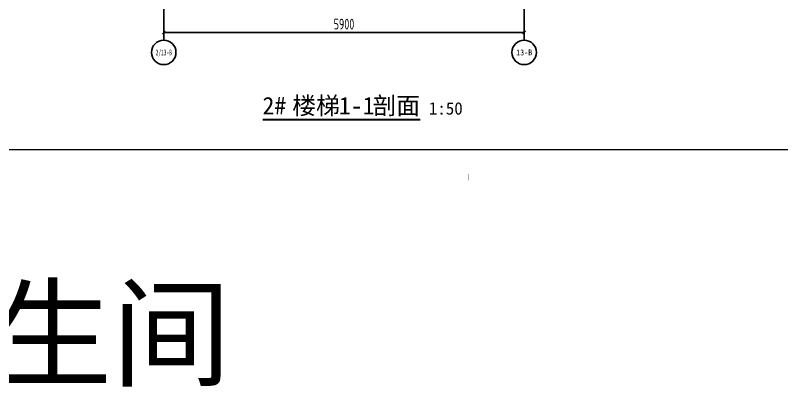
# Model space of a CAD drawing. Extents: x 116425 to 211028, y 11881 to 56060.
# Drawn here: x 182588 to 195133, y 11881 to 17957 of the extents above; entities that cross this region are included whole.
import ezdxf
from ezdxf.enums import TextEntityAlignment as Align
from ezdxf.xclip import XClip

# ---------------------------------------------------------------- set-up
doc = ezdxf.new("R2010")
doc.units = 0
doc.header["$LTSCALE"] = 1000
doc.header["$MEASUREMENT"] = 0
doc.header["$XCLIPFRAME"] = 0
doc.linetypes.add('DOTE', pattern=[2.42, 2, -0.2, 0.02, -0.2])
doc.linetypes.add('X-104 13#平面$0$DOTE', pattern=[2.42, 2, -0.2, 0.02, -0.2])
for name, color, linetype in [('01-标注_尺寸', 124, 'Continuous'), ('01-标注_轴线坐标', 132, 'Continuous'), ('02-TEXT_标注', 130, 'Continuous'), ('02-TEXT_轴号', 7, 'Continuous'), ('A_AXIS-轴线', 36, 'DOTE'), ('DIM_SYMB', 3, 'Continuous'), ('X-104 13#平面$0$A_AXIS-轴线', 36, 'X-104 13#平面$0$DOTE'), ('建-标注-文本', 254, 'Continuous')]:
    doc.layers.add(name, color=color, linetype=linetype)
doc.layers.add('104-13 B0核心筒$0$04-不打印_辅助线', color=165, linetype='Continuous', plot=False)
doc.styles.add('_TCH_AXIS', font='STXIHEI_0.TTF', dxfattribs={"width": 0.75})
doc.styles.add('_TCH_DIM_T3', font='ROS1', dxfattribs={"width": 0.8, "bigfont": 'JD'})
doc.styles.get("Standard").update_dxf_attribs({"font": 'STXIHEI_0.TTF'})
doc.dimstyles.new('_TCH_ARCH&&50', dxfattribs={"dimtxt": 175, "dimasz": 50, "dimexe": 125, "dimexo": 150, "dimgap": 50, "dimtad": 1, "dimdec": 0, "dimzin": 0, "dimdsep": 46, "dimtxsty": '_TCH_DIM_T3', "dimblk": 'ARCHTICK', "dimcen": 0.09, "dimclrt": 7, "dimazin": 2, "dimtfac": 1, "dimtdec": 0, "dimtix": 1, "dimtmove": 2, "dimatfit": 3, "dimfxl": 0, "dimtolj": 1, "dimtzin": 0, "dimarcsym": 0})

# ---------------------------------------------------------------- blocks, each defined once
blk = doc.blocks.new('104 轴线')
at = {"layer": 'Defpoints'}
blk.add_lwpolyline([(13135, -2670), (19996, 9914), (18926, 200140), (-165691, 199501, 0.064843), (-234306, 190322, 0.064894), (-298282, 163874), (-300993, 152958), (-177498, -41043), (-162540, -55229), (-143745, -84755), (-123037, -89354), (13135, -2670)], format="xyb", close=True, dxfattribs=at)
blk = doc.blocks.new('104-13 B0核心筒')
at = {"layer": '104-13 B0核心筒$0$04-不打印_辅助线'}
ref = blk.add_blockref('104 轴线', (287656, 163437), dxfattribs=dict(at, rotation=57.54087654753761))
XClip(ref).set_block_clipping_path([(-308258.2439484803, 159880.9876684749), (-256882.7738956955, 79110.5487782021), (-223300.1845035219, 100471.3503204154), (-274675.6545563068, 181241.7892106881)])
blk = doc.blocks.new('X-104 13#平面$0$轴网')
at = {"layer": 'X-104 13#平面$0$A_AXIS-轴线', "linetype": 'X-104 13#平面$0$DOTE'}
blk.add_line((48500, -7401), (48500, 24620.3), dxfattribs=at)
blk = doc.blocks.new('X-104 13#平面')
for p in [(0, 62400), (0, 0)]:
    blk.add_blockref('X-104 13#平面$0$轴网', p)
blk = doc.blocks.new('图框-A1')
for points, const_width in [([(0, 0), (841, 0), (841, 594), (0, 594)], 0.05), ([(766, 584), (25, 584), (25, 10), (766, 10)], 0.5)]:
    blk.add_lwpolyline(points, close=True, dxfattribs=dict(const_width=const_width))
at = {"const_width": 0.05}
blk.add_lwpolyline([(420.5, 0), (420.5, 2)], dxfattribs=at)
blk = doc.blocks.new('_ArchTick')
at = {"color": 0, "linetype": 'ByBlock', "const_width": 0.4}
blk.add_lwpolyline([(-0.5, -0.5), (0.5, 0.5)], dxfattribs=at)
blk = doc.blocks.new('*D603')
at = {"layer": '01-标注_尺寸', "color": 0, "lineweight": -2, "transparency": 16777216}
for p, q in [((185018, 17724), (185018, 17550)), ((190918, 17724), (190918, 17550)), ((185018, 17675), (190918, 17675))]:
    blk.add_line(p, q, dxfattribs=at)
at = {"layer": 'Defpoints', "color": 0, "transparency": 16777216}
for p in [(185018, 17874), (190918, 17874), (190918, 17675)]:
    blk.add_point(p, dxfattribs=at)
at = {"layer": '01-标注_尺寸', "color": 0, "lineweight": -2, "transparency": 16777216, "xscale": 50, "yscale": 50, "zscale": 50, "rotation": 180}
blk.add_blockref('_ArchTick', (185018, 17675), dxfattribs=at)
at = {"layer": '01-标注_尺寸', "color": 0, "lineweight": -2, "transparency": 16777216, "xscale": 50, "yscale": 50, "zscale": 50}
blk.add_blockref('_ArchTick', (190918, 17675), dxfattribs=at)
at = {"layer": '01-标注_尺寸', "color": 7, "transparency": 16777216, "insert": (187968, 17813), "char_height": 175, "attachment_point": 5, "style": '_TCH_DIM_T3'}
blk.add_mtext('\\A1;5900', dxfattribs=at)

msp = doc.modelspace()

# ---------------------------------------------------------------- linework, layer by layer
at = {"layer": '01-标注_轴线坐标'}
for p, q in [((185017.8, 18141.3), (185017.8, 17550.1)), ((190917.8, 18141.3), (190917.8, 17550.1))]:
    msp.add_line(p, q, dxfattribs=at)
for centre in [(185017.8, 17350.1), (190917.8, 17350.1)]:
    msp.add_circle(centre, 200, dxfattribs=at)
at = {"layer": 'A_AXIS-轴线'}
for p, q in [((185017.8, 27441.3), (185017.8, 17541.3)), ((190917.8, 17541.3), (190917.8, 27441.3))]:
    msp.add_line(p, q, dxfattribs=at)
at = {"layer": 'DIM_SYMB', "const_width": 35}
msp.add_lwpolyline([(186633.9, 16250.7), (189217, 16250.7)], dxfattribs=at)

# ---------------------------------------------------------------- block references
at = {"xscale": 50, "yscale": 50, "zscale": 50}
msp.add_blockref('图框-A1', (168976.7, 15258.1), dxfattribs=at)
ref = msp.add_blockref('104-13 B0核心筒', (81722.9, 25058.1))
XClip(ref).set_block_clipping_path([(52799.9999997682, 5800.0000000778), (58406.23745752, 18900.000000001)])
ref = msp.add_blockref('X-104 13#平面', (135059.8, 23721.2))
XClip(ref).set_block_clipping_path([(47300.0000000066, 8199.9999999998), (54100.0000000072, 18799.9999999998)])
ref = msp.add_blockref('X-104 13#平面', (144576.5, -38678.8))
XClip(ref).set_block_clipping_path([(47300.0000000066, 70599.9999999998), (54100.0000000072, 81199.9999999998)])

# ---------------------------------------------------------------- texts
at = {"layer": '02-TEXT_标注'}
msp.add_text('楼梯、卫生间', height=1427.13, dxfattribs=at).set_placement((174436.9, 12036.4))
at = {"layer": '02-TEXT_轴号', "style": '_TCH_AXIS'}
for s, height, width, p, p2 in [('2/13-B', 95.21, 0.6195, (184886.1, 17302.5), (185149.5, 17302.5)), ('13-B', 96.8, 0.915663, (190786.4, 17301.7), (191049.2, 17301.7))]:
    msp.add_text(s, height=height, dxfattribs=dict(at, width=width)).set_placement(p, p2, align=Align.FIT)
at = {"layer": '建-标注-文本'}
for s, height, p in [('2#', 285.43, (186633.9, 16336.4)), ('楼梯', 285.43, (187120.7, 16336.4)), ('1-1', 285.43, (187884.9, 16336.4)), ('剖面', 285.43, (188435.1, 16336.4)), ('1:50', 203.88, (189357, 16331.8))]:
    msp.add_text(s, height=height, dxfattribs=at).set_placement(p)

# ---------------------------------------------------------------- dimensions: what is measured, and where the dimension line sits
at = {"layer": '01-标注_尺寸'}
dim = msp.add_linear_dim(base=(190917.8, 17675.1), p1=(185017.8, 17873.6), p2=(190917.8, 17873.6), angle=0, dimstyle='_TCH_ARCH&&50', override={"dimgap": 0}, dxfattribs=at)
dim.commit()
dim.dimension.update_dxf_attribs({"geometry": '*D603', "text_midpoint": (187967.8, 17812.6), "dimtype": 161})

doc.saveas('drawing.dxf')
